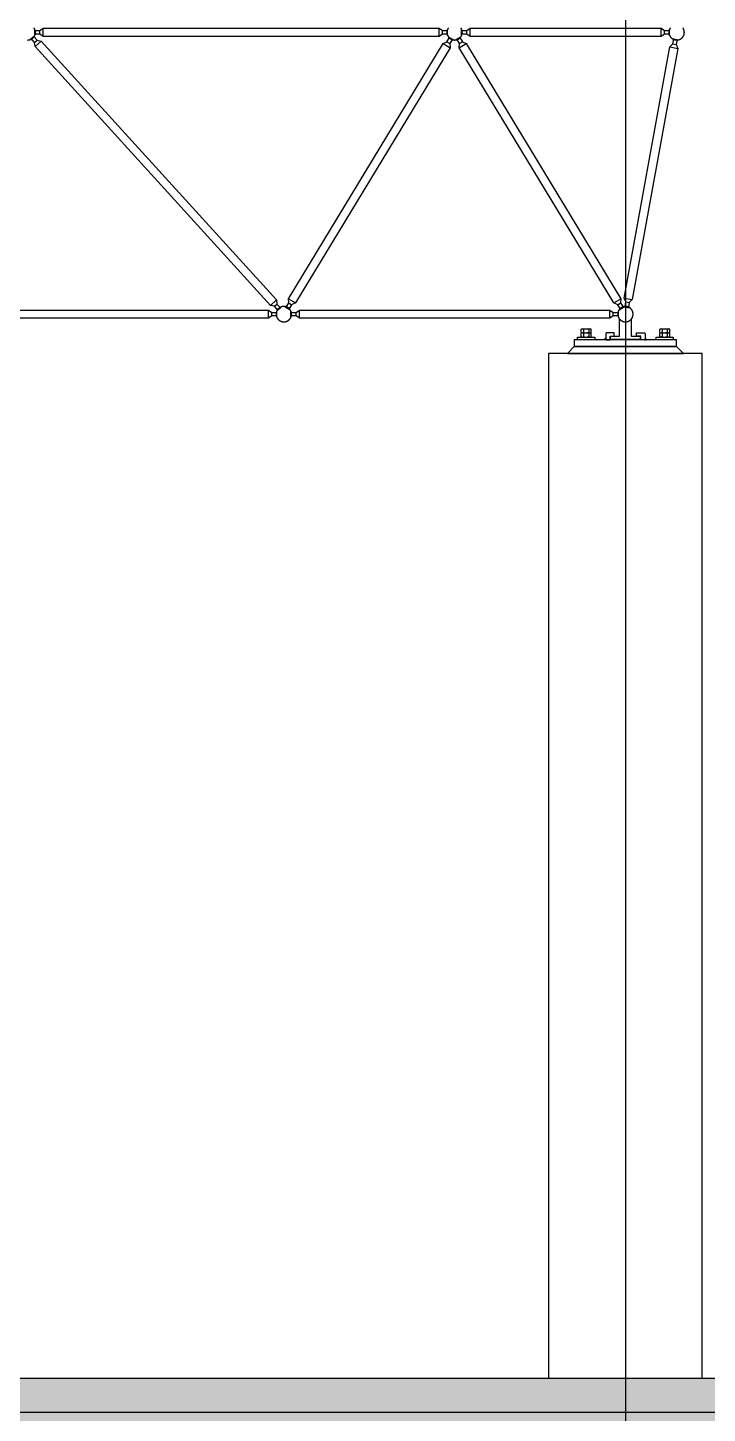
# Model space of a CAD drawing. Header units: centimetres. Extents: x 26200 to 152500, y -600 to 9300.
# Drawn here: x 137715 to 138113, y 1180 to 1991 of the extents above; entities that cross this region are included whole.
import ezdxf

# ---------------------------------------------------------------- set-up
doc = ezdxf.new("R2010")
doc.units = ezdxf.units.CM
doc.layers.add('ROTAS-MIMARI-KESIT', color=8, linetype='Continuous')

msp = doc.modelspace()

# ---------------------------------------------------------------- hatches: boundary and pattern name
at = {"layer": 'ROTAS-MIMARI-KESIT'}
for points in [[(138053.2, 1808.69), (138053.5, 1808.39), (138052.5, 1808.39), (138052.5, 1808.42), (138052.5, 1808.45), (138052.5, 1808.49), (138052.51, 1808.52), (138052.51, 1808.56), (138052.52, 1808.59), (138052.53, 1808.62), (138052.53, 1808.66), (138052.54, 1808.69), (138052.56, 1808.72), (138052.57, 1808.75), (138052.58, 1808.79), (138052.59, 1808.82), (138052.61, 1808.85), (138052.63, 1808.88), (138052.64, 1808.91), (138052.66, 1808.94), (138052.68, 1808.96), (138052.7, 1808.99), (138052.72, 1809.02), (138052.74, 1809.04), (138052.77, 1809.07), (138052.79, 1809.09), (138052.82, 1809.12), (138052.84, 1809.14), (138052.87, 1809.16), (138052.89, 1809.18), (138052.92, 1809.2), (138052.95, 1809.22), (138052.98, 1809.24), (138053.01, 1809.26), (138053.04, 1809.28), (138053.07, 1809.29), (138053.1, 1809.3), (138053.13, 1809.32), (138053.17, 1809.33), (138053.2, 1809.34)], [(138076.2, 1808.69), (138075.9, 1808.39), (138076.9, 1808.39), (138076.9, 1808.42), (138076.9, 1808.45), (138076.89, 1808.49), (138076.89, 1808.52), (138076.88, 1808.56), (138076.88, 1808.59), (138076.87, 1808.62), (138076.86, 1808.66), (138076.85, 1808.69), (138076.84, 1808.72), (138076.83, 1808.75), (138076.81, 1808.79), (138076.8, 1808.82), (138076.78, 1808.85), (138076.77, 1808.88), (138076.75, 1808.91), (138076.73, 1808.94), (138076.71, 1808.96), (138076.69, 1808.99), (138076.67, 1809.02), (138076.65, 1809.04), (138076.63, 1809.07), (138076.6, 1809.09), (138076.58, 1809.12), (138076.55, 1809.14), (138076.53, 1809.16), (138076.5, 1809.18), (138076.47, 1809.2), (138076.44, 1809.22), (138076.42, 1809.24), (138076.39, 1809.26), (138076.36, 1809.28), (138076.32, 1809.29), (138076.29, 1809.3), (138076.26, 1809.32), (138076.23, 1809.33), (138076.2, 1809.34)]]:
    msp.add_hatch(color=256, dxfattribs=at).paths.add_polyline_path(points, flags=0)
h = msp.add_hatch(dxfattribs=at)
h.set_pattern_fill('ANSI33', color=256, style=0)
h.set_pattern_definition([(45, (84445.261, 23206.629), (-4.49012806, 4.49012806), []), (45, (84449.7513, 23206.629), (-4.49012806, 4.49012806), [3.175, -1.5875])])
h.paths.add_polyline_path([(145009.7, 1180.39), (145009.7, 1200.39), (129119.7, 1200.39), (129119.7, 1180.39)])
h.paths.add_polyline_path([(145009.7, 1200.39), (145009.7, 1180.39), (146908.2, 1180.39), (146908.2, 1200.39)])
h = msp.add_hatch(dxfattribs=at)
h.set_pattern_fill('AR-CONC', color=256, scale=0.1, style=0)
h.set_pattern_definition([(50, (-3729.7674, 2354.189), (1.82184669, -0.159390855), [0.1905, -2.0955]), (355, (-3729.7674, 2354.189), (-0.352434214, 1.910568452), [0.1524, -1.676405842]), (100.4514447, (-3729.6156, 2354.1757), (1.46941247, 1.75117752), [0.161900088, -1.780902446]), (46.1842, (-3729.7674, 2354.697), (2.71079041, -0.42042328), [0.28575, -3.14325]), (96.6355576, (-3729.5415, 2354.662), (2.37404134, 2.474261246), [0.24285023, -2.67135608]), (351.1841512, (-3729.7674, 2354.697), (2.37404134, 2.474261246), [0.22859967, -2.51459732]), (21, (-3729.5134, 2354.57), (1.516143913, -1.022651982), [0.1905, -2.0955]), (326, (-3729.5134, 2354.57), (0.618020284, 1.841879661), [0.1524, -1.6764]), (71.451445, (-3729.387, 2354.4848), (2.134164193, 0.819227689), [0.161900088, -1.780899376]), (37.5, (-3729.7674, 2354.189), (0.0308860325, 0.8455503887), [0, -1.65608, 0, -1.7018, 0, -1.68275]), (7.5, (-3729.7674, 2354.189), (0.668196625, 1.001805748), [0, -0.97028, 0, -1.61798, 0, -0.64135]), (327.5, (-3730.33384, 2354.189), (1.3559059517, -0.05728744), [0, -0.635, 0, -1.9812, 0, -2.6289]), (317.5, (-3730.5878, 2354.189), (1.481291814, 0.25426491), [0, -0.8255, 0, -1.31572, 0, -1.8669])])
h.paths.add_polyline_path([(146882.7, 1180.39), (129119.7, 1180.39), (129119.7, 1170.39), (146882.7, 1170.39)])

# ---------------------------------------------------------------- linework, layer by layer
for p, q in [((138038.76, 1814.51), (138039.24, 1814.79)), ((138038.76, 1812.66), (138038.76, 1814.51)), ((138038.76, 1812.66), (138039.24, 1812.39)), ((138038.76, 1812.11), (138039.24, 1812.39)), ((138038.76, 1810.26), (138038.76, 1812.11)), ((138038.76, 1810.26), (138039.24, 1809.99)), ((138039.24, 1814.79), (138040.2, 1814.79)), ((138039.24, 1812.39), (138040.2, 1812.39)), ((138039.24, 1812.39), (138040.2, 1812.39)), ((138039.24, 1809.99), (138040.2, 1809.99)), ((138040.2, 1814.51), (138039.72, 1814.79)), ((138040.2, 1812.66), (138039.72, 1812.39)), ((138040.2, 1812.11), (138039.72, 1812.39)), ((138040.2, 1810.26), (138039.72, 1809.99)), ((138040.2, 1814.79), (138043.2, 1814.79)), ((138040.2, 1814.51), (138041.2, 1814.79)), ((138040.2, 1814.51), (138040.2, 1812.66)), ((138040.2, 1812.66), (138041.2, 1812.39)), ((138040.2, 1812.39), (138043.2, 1812.39)), ((138040.2, 1812.39), (138043.2, 1812.39)), ((138040.2, 1812.11), (138041.2, 1812.39)), ((138040.2, 1812.11), (138040.2, 1810.26)), ((138040.2, 1810.26), (138041.2, 1809.99)), ((138040.2, 1809.99), (138043.2, 1809.99)), ((138043.2, 1814.51), (138042.2, 1814.79)), ((138043.2, 1812.66), (138042.2, 1812.39)), ((138043.2, 1812.11), (138042.2, 1812.39)), ((138043.2, 1810.26), (138042.2, 1809.99)), ((138043.2, 1814.79), (138044.16, 1814.79)), ((138043.2, 1814.51), (138043.68, 1814.79)), ((138043.2, 1814.51), (138043.2, 1812.66)), ((138043.2, 1812.66), (138043.68, 1812.39)), ((138043.2, 1812.39), (138044.16, 1812.39)), ((138043.2, 1812.39), (138044.16, 1812.39)), ((138043.2, 1812.11), (138043.68, 1812.39)), ((138043.2, 1812.11), (138043.2, 1810.26)), ((138043.2, 1810.26), (138043.68, 1809.99)), ((138043.2, 1809.99), (138044.16, 1809.99)), ((138044.64, 1814.51), (138044.16, 1814.79)), ((138044.64, 1812.66), (138044.16, 1812.39)), ((138044.64, 1812.11), (138044.16, 1812.39)), ((138044.64, 1810.26), (138044.16, 1809.99)), ((138044.64, 1812.66), (138044.64, 1814.51)), ((138044.64, 1810.26), (138044.64, 1812.11)), ((138084.76, 1814.51), (138085.24, 1814.79)), ((138084.76, 1812.66), (138084.76, 1814.51)), ((138084.76, 1812.66), (138085.24, 1812.39)), ((138084.76, 1812.11), (138085.24, 1812.39)), ((138084.76, 1810.26), (138084.76, 1812.11)), ((138084.76, 1810.26), (138085.24, 1809.99)), ((138085.24, 1814.79), (138086.2, 1814.79)), ((138085.24, 1812.39), (138086.2, 1812.39)), ((138085.24, 1812.39), (138086.2, 1812.39)), ((138085.24, 1809.99), (138086.2, 1809.99)), ((138086.2, 1814.51), (138085.72, 1814.79)), ((138086.2, 1812.66), (138085.72, 1812.39)), ((138086.2, 1812.11), (138085.72, 1812.39)), ((138086.2, 1810.26), (138085.72, 1809.99)), ((138086.2, 1814.79), (138089.2, 1814.79)), ((138086.2, 1814.51), (138087.2, 1814.79)), ((138086.2, 1814.51), (138086.2, 1812.66)), ((138086.2, 1812.66), (138087.2, 1812.39)), ((138086.2, 1812.39), (138089.2, 1812.39)), ((138086.2, 1812.39), (138089.2, 1812.39)), ((138086.2, 1812.11), (138087.2, 1812.39)), ((138086.2, 1812.11), (138086.2, 1810.26)), ((138086.2, 1810.26), (138087.2, 1809.99)), ((138086.2, 1809.99), (138089.2, 1809.99)), ((138089.2, 1814.51), (138088.2, 1814.79)), ((138089.2, 1812.66), (138088.2, 1812.39)), ((138089.2, 1812.11), (138088.2, 1812.39)), ((138089.2, 1810.26), (138088.2, 1809.99)), ((138089.2, 1814.79), (138090.16, 1814.79)), ((138089.2, 1814.51), (138089.68, 1814.79)), ((138089.2, 1814.51), (138089.2, 1812.66)), ((138089.2, 1812.66), (138089.68, 1812.39)), ((138089.2, 1812.39), (138090.16, 1812.39)), ((138089.2, 1812.39), (138090.16, 1812.39)), ((138089.2, 1812.11), (138089.68, 1812.39)), ((138089.2, 1812.11), (138089.2, 1810.26)), ((138089.2, 1810.26), (138089.68, 1809.99)), ((138089.2, 1809.99), (138090.16, 1809.99)), ((138090.64, 1814.51), (138090.16, 1814.79)), ((138090.64, 1812.66), (138090.16, 1812.39)), ((138090.64, 1812.11), (138090.16, 1812.39)), ((138090.64, 1810.26), (138090.16, 1809.99)), ((138090.64, 1812.66), (138090.64, 1814.51)), ((138090.64, 1810.26), (138090.64, 1812.11))]:
    msp.add_line(p, q, dxfattribs=at)
for points in [[(138064.7, 2658.48), (138064.7, 925.39)], [(137714.55, 1983.89), (137714.7, 1983.89), (137714.85, 1983.89), (137715, 1983.9), (137715.15, 1983.91), (137715.3, 1983.93), (137715.45, 1983.95), (137715.6, 1983.98), (137715.75, 1984.01), (137715.9, 1984.05), (137716.05, 1984.1), (137716.13, 1984.12), (137716.2, 1984.15), (137716.28, 1984.17), (137716.35, 1984.2), (137716.43, 1984.23), (137716.5, 1984.26), (137716.57, 1984.3), (137716.64, 1984.33), (137716.71, 1984.36), (137716.79, 1984.4), (137716.86, 1984.44), (137716.93, 1984.48), (137716.99, 1984.52), (137717.06, 1984.56), (137717.13, 1984.6), (137717.2, 1984.65), (137717.26, 1984.69), (137717.33, 1984.74), (137717.39, 1984.78), (137717.46, 1984.83), (137717.52, 1984.88), (137717.58, 1984.93), (137717.64, 1984.98), (137717.7, 1985.04), (137717.76, 1985.09), (137717.82, 1985.14), (137717.87, 1985.2), (137717.93, 1985.25), (137718.04, 1985.37), (137718.14, 1985.49), (137718.24, 1985.61), (137718.33, 1985.73), (137718.42, 1985.86), (137718.5, 1985.98), (137718.58, 1986.11), (137718.65, 1986.24), (137718.72, 1986.37), (137718.79, 1986.51), (137718.85, 1986.65), (137718.9, 1986.79), (137718.95, 1986.93), (137719, 1987.07), (137719.04, 1987.22), (137719.08, 1987.37), (137719.11, 1987.53), (137719.14, 1987.68), (137719.15, 1987.76), (137719.16, 1987.84), (137719.17, 1987.92), (137719.18, 1987.99), (137719.19, 1988.07), (137719.19, 1988.15), (137719.19, 1988.23), (137719.2, 1988.31), (137719.2, 1988.39), (137719.2, 1988.47), (137719.19, 1988.55), (137719.19, 1988.63), (137719.19, 1988.71), (137719.18, 1988.79), (137719.17, 1988.87), (137719.16, 1988.95), (137719.15, 1989.03), (137719.14, 1989.11), (137719.13, 1989.19), (137719.11, 1989.26), (137719.09, 1989.34), (137719.08, 1989.42), (137719.06, 1989.5), (137719.04, 1989.57), (137719.02, 1989.65), (137718.99, 1989.73), (137718.97, 1989.8), (137718.94, 1989.88), (137718.89, 1990.02), (137718.83, 1990.17), (137718.77, 1990.31), (137718.7, 1990.45), (137718.63, 1990.58), (137718.55, 1990.71), (137718.47, 1990.84), (137718.38, 1990.97), (137718.3, 1991.09)], [(137718.8, 1989.39), (137721.8, 1989.39), (137723.8, 1990.8), (137955.6, 1990.8), (137957.6, 1989.39), (137960.6, 1989.39)], [(137718.8, 1986.53), (137718.8, 1990.24)], [(137721.8, 1987.39), (137721.8, 1989.39)], [(137723.8, 1985.97), (137723.8, 1990.8)], [(137955.6, 1985.97), (137955.6, 1990.8)], [(137957.6, 1987.39), (137957.6, 1989.39)], [(137961.1, 1991.09), (137961.01, 1990.97), (137960.93, 1990.84), (137960.85, 1990.71), (137960.77, 1990.58), (137960.7, 1990.45), (137960.63, 1990.31), (137960.56, 1990.17), (137960.51, 1990.02), (137960.45, 1989.88), (137960.43, 1989.8), (137960.4, 1989.73), (137960.38, 1989.65), (137960.36, 1989.57), (137960.34, 1989.5), (137960.32, 1989.42), (137960.3, 1989.34), (137960.28, 1989.26), (137960.27, 1989.19), (137960.26, 1989.11), (137960.24, 1989.03), (137960.23, 1988.95), (137960.22, 1988.87), (137960.22, 1988.79), (137960.21, 1988.71), (137960.2, 1988.63), (137960.2, 1988.55), (137960.2, 1988.47), (137960.2, 1988.39), (137960.2, 1988.31), (137960.2, 1988.23), (137960.2, 1988.15), (137960.21, 1988.07), (137960.21, 1987.99), (137960.22, 1987.92), (137960.23, 1987.84), (137960.24, 1987.76), (137960.25, 1987.68), (137960.28, 1987.53), (137960.31, 1987.37), (137960.35, 1987.22), (137960.39, 1987.07), (137960.44, 1986.93), (137960.49, 1986.79), (137960.55, 1986.65), (137960.61, 1986.51), (137960.67, 1986.37), (137960.74, 1986.24), (137960.81, 1986.11), (137960.89, 1985.98), (137960.98, 1985.86), (137961.07, 1985.73), (137961.16, 1985.61), (137961.26, 1985.49), (137961.36, 1985.37), (137961.47, 1985.25), (137961.52, 1985.2), (137961.58, 1985.14), (137961.64, 1985.09), (137961.69, 1985.04), (137961.75, 1984.98), (137961.81, 1984.93), (137961.88, 1984.88), (137961.94, 1984.83), (137962, 1984.78), (137962.07, 1984.74), (137962.13, 1984.69), (137962.2, 1984.65), (137962.26, 1984.6), (137962.33, 1984.56), (137962.4, 1984.52), (137962.47, 1984.48), (137962.54, 1984.44), (137962.61, 1984.4), (137962.68, 1984.36), (137962.75, 1984.33), (137962.82, 1984.3), (137962.9, 1984.26), (137962.97, 1984.23), (137963.04, 1984.2), (137963.12, 1984.17), (137963.19, 1984.15), (137963.27, 1984.12), (137963.34, 1984.1), (137963.49, 1984.05), (137963.64, 1984.01), (137963.79, 1983.98), (137963.95, 1983.95), (137964.1, 1983.93), (137964.25, 1983.91), (137964.4, 1983.9), (137964.55, 1983.89), (137964.7, 1983.89), (137964.85, 1983.89), (137965, 1983.9), (137965.15, 1983.91), (137965.3, 1983.93), (137965.45, 1983.95), (137965.6, 1983.98), (137965.75, 1984.01), (137965.9, 1984.05), (137966.05, 1984.1), (137966.13, 1984.12), (137966.2, 1984.15), (137966.28, 1984.17), (137966.35, 1984.2), (137966.43, 1984.23), (137966.5, 1984.26), (137966.57, 1984.3), (137966.64, 1984.33), (137966.71, 1984.36), (137966.79, 1984.4), (137966.86, 1984.44), (137966.93, 1984.48), (137966.99, 1984.52), (137967.06, 1984.56), (137967.13, 1984.6), (137967.2, 1984.65), (137967.26, 1984.69), (137967.33, 1984.74), (137967.39, 1984.78), (137967.46, 1984.83), (137967.52, 1984.88), (137967.58, 1984.93), (137967.64, 1984.98), (137967.7, 1985.04), (137967.76, 1985.09), (137967.82, 1985.14), (137967.87, 1985.2), (137967.93, 1985.25), (137968.04, 1985.37), (137968.14, 1985.49), (137968.24, 1985.61), (137968.33, 1985.73), (137968.42, 1985.86), (137968.5, 1985.98), (137968.58, 1986.11), (137968.65, 1986.24), (137968.72, 1986.37), (137968.79, 1986.51), (137968.85, 1986.65), (137968.9, 1986.79), (137968.95, 1986.93), (137969, 1987.07), (137969.04, 1987.22), (137969.08, 1987.37), (137969.11, 1987.53), (137969.14, 1987.68), (137969.15, 1987.76), (137969.16, 1987.84), (137969.17, 1987.92), (137969.18, 1987.99), (137969.19, 1988.07), (137969.19, 1988.15), (137969.19, 1988.23), (137969.2, 1988.31), (137969.2, 1988.39), (137969.2, 1988.47), (137969.19, 1988.55), (137969.19, 1988.63), (137969.19, 1988.71), (137969.18, 1988.79), (137969.17, 1988.87), (137969.16, 1988.95), (137969.15, 1989.03), (137969.14, 1989.11), (137969.13, 1989.19), (137969.11, 1989.26), (137969.09, 1989.34), (137969.08, 1989.42), (137969.06, 1989.5), (137969.04, 1989.57), (137969.02, 1989.65), (137968.99, 1989.73), (137968.97, 1989.8), (137968.94, 1989.88), (137968.89, 1990.02), (137968.83, 1990.17), (137968.77, 1990.31), (137968.7, 1990.45), (137968.63, 1990.58), (137968.55, 1990.71), (137968.47, 1990.84), (137968.38, 1990.97), (137968.3, 1991.09)], [(137960.6, 1986.53), (137960.6, 1990.24)], [(137968.8, 1989.39), (137971.8, 1989.39), (137973.8, 1990.8), (138085.6, 1990.8), (138087.6, 1989.39), (138090.6, 1989.39)], [(137968.8, 1986.53), (137968.8, 1990.24)], [(137971.8, 1987.39), (137971.8, 1989.39)], [(137973.8, 1985.97), (137973.8, 1990.8)], [(138085.6, 1985.97), (138085.6, 1990.8)], [(138087.6, 1987.39), (138087.6, 1989.39)], [(138091.1, 1991.09), (138091.01, 1990.97), (138090.93, 1990.84), (138090.85, 1990.71), (138090.77, 1990.58), (138090.7, 1990.45), (138090.63, 1990.31), (138090.56, 1990.17), (138090.51, 1990.02), (138090.45, 1989.88), (138090.43, 1989.8), (138090.4, 1989.73), (138090.38, 1989.65), (138090.36, 1989.57), (138090.34, 1989.5), (138090.32, 1989.42), (138090.3, 1989.34), (138090.28, 1989.26), (138090.27, 1989.19), (138090.26, 1989.11), (138090.24, 1989.03), (138090.23, 1988.95), (138090.22, 1988.87), (138090.22, 1988.79), (138090.21, 1988.71), (138090.2, 1988.63), (138090.2, 1988.55), (138090.2, 1988.47), (138090.2, 1988.39), (138090.2, 1988.31), (138090.2, 1988.23), (138090.2, 1988.15), (138090.21, 1988.07), (138090.21, 1987.99), (138090.22, 1987.92), (138090.23, 1987.84), (138090.24, 1987.76), (138090.25, 1987.68), (138090.28, 1987.53), (138090.31, 1987.37), (138090.35, 1987.22), (138090.39, 1987.07), (138090.44, 1986.93), (138090.49, 1986.79), (138090.55, 1986.65), (138090.61, 1986.51), (138090.67, 1986.37), (138090.74, 1986.24), (138090.81, 1986.11), (138090.89, 1985.98), (138090.98, 1985.86), (138091.07, 1985.73), (138091.16, 1985.61), (138091.26, 1985.49), (138091.36, 1985.37), (138091.47, 1985.25), (138091.52, 1985.2), (138091.58, 1985.14), (138091.64, 1985.09), (138091.69, 1985.04), (138091.75, 1984.98), (138091.81, 1984.93), (138091.88, 1984.88), (138091.94, 1984.83), (138092, 1984.78), (138092.07, 1984.74), (138092.13, 1984.69), (138092.2, 1984.65), (138092.26, 1984.6), (138092.33, 1984.56), (138092.4, 1984.52), (138092.47, 1984.48), (138092.54, 1984.44), (138092.61, 1984.4), (138092.68, 1984.36), (138092.75, 1984.33), (138092.82, 1984.3), (138092.9, 1984.26), (138092.97, 1984.23), (138093.04, 1984.2), (138093.12, 1984.17), (138093.19, 1984.15), (138093.27, 1984.12), (138093.34, 1984.1), (138093.49, 1984.05), (138093.64, 1984.01), (138093.79, 1983.98), (138093.95, 1983.95), (138094.1, 1983.93), (138094.25, 1983.91), (138094.4, 1983.9), (138094.55, 1983.89), (138094.7, 1983.89), (138094.85, 1983.89), (138095, 1983.9), (138095.15, 1983.91), (138095.3, 1983.93), (138095.45, 1983.95), (138095.6, 1983.98), (138095.75, 1984.01), (138095.9, 1984.05), (138096.05, 1984.1), (138096.13, 1984.12), (138096.2, 1984.15), (138096.28, 1984.17), (138096.35, 1984.2), (138096.43, 1984.23), (138096.5, 1984.26), (138096.57, 1984.3), (138096.64, 1984.33), (138096.71, 1984.36), (138096.79, 1984.4), (138096.86, 1984.44), (138096.93, 1984.48), (138096.99, 1984.52), (138097.06, 1984.56), (138097.13, 1984.6), (138097.2, 1984.65), (138097.26, 1984.69), (138097.33, 1984.74), (138097.39, 1984.78), (138097.46, 1984.83), (138097.52, 1984.88), (138097.58, 1984.93), (138097.64, 1984.98), (138097.7, 1985.04), (138097.76, 1985.09), (138097.82, 1985.14), (138097.87, 1985.2), (138097.93, 1985.25), (138098.04, 1985.37), (138098.14, 1985.49), (138098.24, 1985.61), (138098.33, 1985.73), (138098.42, 1985.86), (138098.5, 1985.98), (138098.58, 1986.11), (138098.65, 1986.24), (138098.72, 1986.37), (138098.79, 1986.51), (138098.85, 1986.65), (138098.9, 1986.79), (138098.95, 1986.93), (138099, 1987.07), (138099.04, 1987.22), (138099.08, 1987.37), (138099.11, 1987.53), (138099.14, 1987.68), (138099.15, 1987.76), (138099.16, 1987.84), (138099.17, 1987.92), (138099.18, 1987.99), (138099.19, 1988.07), (138099.19, 1988.15), (138099.19, 1988.23), (138099.2, 1988.31), (138099.2, 1988.39), (138099.2, 1988.47), (138099.19, 1988.55), (138099.19, 1988.63), (138099.19, 1988.71), (138099.18, 1988.79), (138099.17, 1988.87), (138099.16, 1988.95), (138099.15, 1989.03), (138099.14, 1989.11), (138099.13, 1989.19), (138099.11, 1989.26), (138099.09, 1989.34), (138099.08, 1989.42), (138099.06, 1989.5), (138099.04, 1989.57), (138099.02, 1989.65), (138098.99, 1989.73), (138098.97, 1989.8), (138098.94, 1989.88), (138098.89, 1990.02), (138098.83, 1990.17), (138098.77, 1990.31), (138098.7, 1990.45), (138098.63, 1990.58), (138098.55, 1990.71), (138098.47, 1990.84), (138098.38, 1990.97), (138098.3, 1991.09)], [(138090.6, 1986.53), (138090.6, 1990.24)], [(137716.08, 1984.11), (137718.83, 1986.6)], [(137718.73, 1982.46), (137720.21, 1983.81)], [(137960.6, 1987.39), (137957.6, 1987.39), (137955.6, 1985.97), (137723.8, 1985.97), (137721.8, 1987.39), (137718.8, 1987.39)], [(137719.03, 1980.03), (137722.61, 1983.28)], [(137957.92, 1981.86), (137962.05, 1979.35)], [(137960.16, 1982.83), (137961.87, 1981.8)], [(137960.99, 1985.84), (137964.16, 1983.92)], [(137965.24, 1983.92), (137968.41, 1985.84)], [(137967.35, 1979.35), (137971.48, 1981.86)], [(137967.52, 1981.8), (137969.23, 1982.83)], [(138090.6, 1987.39), (138087.6, 1987.39), (138085.6, 1985.97), (137973.8, 1985.97), (137971.8, 1987.39), (137968.8, 1987.39)], [(138064.45, 1827.6), (138064.98, 1830.55), (138063.95, 1832.77), (138090.69, 1979.87), (138092.44, 1981.58), (138092.98, 1984.53)], [(138094.95, 1984.17), (138094.41, 1981.22), (138095.45, 1979), (138068.7, 1831.91), (138066.95, 1830.19), (138066.41, 1827.24)], [(138090.69, 1979.87), (138095.45, 1979)], [(138092.14, 1984.68), (138095.79, 1984.02)], [(138092.44, 1981.58), (138094.41, 1981.22)], [(137568.8, 1824.39), (137571.8, 1824.39), (137573.8, 1825.8), (137855.6, 1825.8), (137857.6, 1824.39), (137860.6, 1824.39)], [(137855.6, 1820.97), (137855.6, 1825.8)], [(137856.79, 1828.5), (137860.36, 1831.74)], [(137859.18, 1827.97), (137860.66, 1829.31)], [(137860.57, 1825.17), (137863.31, 1827.67)], [(137860.6, 1821.53), (137860.6, 1825.24)], [(137865.24, 1827.85), (137868.41, 1825.93)], [(137867.35, 1832.42), (137871.48, 1829.92)], [(137867.52, 1829.98), (137869.23, 1828.94)], [(137868.8, 1824.39), (137871.8, 1824.39), (137873.8, 1825.8), (138055.6, 1825.8), (138057.6, 1824.39), (138060.6, 1824.39)], [(137868.8, 1821.53), (137868.8, 1825.24)], [(137873.8, 1820.97), (137873.8, 1825.8)], [(138055.6, 1820.97), (138055.6, 1825.8)], [(138057.92, 1829.92), (138062.05, 1832.42)], [(138060.16, 1828.94), (138061.87, 1829.98)], [(138068.3, 1820.69), (138068.38, 1820.81), (138068.47, 1820.93), (138068.55, 1821.06), (138068.63, 1821.19), (138068.7, 1821.33), (138068.77, 1821.46), (138068.83, 1821.61), (138068.89, 1821.75), (138068.94, 1821.9), (138068.97, 1821.97), (138068.99, 1822.05), (138069.02, 1822.12), (138069.04, 1822.2), (138069.06, 1822.28), (138069.08, 1822.35), (138069.09, 1822.43), (138069.11, 1822.51), (138069.13, 1822.59), (138069.14, 1822.67), (138069.15, 1822.74), (138069.16, 1822.82), (138069.17, 1822.9), (138069.18, 1822.98), (138069.19, 1823.06), (138069.19, 1823.14), (138069.19, 1823.22), (138069.2, 1823.3), (138069.2, 1823.38), (138069.2, 1823.46), (138069.19, 1823.54), (138069.19, 1823.62), (138069.19, 1823.7), (138069.18, 1823.78), (138069.17, 1823.86), (138069.16, 1823.94), (138069.15, 1824.01), (138069.14, 1824.09), (138069.11, 1824.25), (138069.08, 1824.4), (138069.04, 1824.55), (138069, 1824.7), (138068.95, 1824.84), (138068.9, 1824.99), (138068.85, 1825.13), (138068.79, 1825.27), (138068.72, 1825.4), (138068.65, 1825.53), (138068.58, 1825.66), (138068.5, 1825.79), (138068.42, 1825.92), (138068.33, 1826.04), (138068.24, 1826.17), (138068.14, 1826.29), (138068.04, 1826.4), (138067.93, 1826.52), (138067.87, 1826.58), (138067.82, 1826.63), (138067.76, 1826.68), (138067.7, 1826.74), (138067.64, 1826.79), (138067.58, 1826.84), (138067.52, 1826.89), (138067.46, 1826.94), (138067.39, 1826.99), (138067.33, 1827.04), (138067.26, 1827.08), (138067.2, 1827.13), (138067.13, 1827.17), (138067.06, 1827.21), (138066.99, 1827.26), (138066.93, 1827.3), (138066.86, 1827.34), (138066.79, 1827.37), (138066.71, 1827.41), (138066.64, 1827.44), (138066.57, 1827.48), (138066.5, 1827.51), (138066.43, 1827.54), (138066.35, 1827.57), (138066.28, 1827.6), (138066.2, 1827.63), (138066.13, 1827.65), (138066.05, 1827.68), (138065.9, 1827.72), (138065.75, 1827.76), (138065.6, 1827.79), (138065.45, 1827.82), (138065.3, 1827.85), (138065.15, 1827.86), (138065, 1827.88), (138064.85, 1827.88), (138064.7, 1827.89), (138064.55, 1827.88), (138064.4, 1827.88), (138064.25, 1827.86), (138064.1, 1827.85), (138063.95, 1827.82), (138063.79, 1827.79), (138063.64, 1827.76), (138063.49, 1827.72), (138063.34, 1827.68), (138063.27, 1827.65), (138063.19, 1827.63), (138063.12, 1827.6), (138063.04, 1827.57), (138062.97, 1827.54), (138062.9, 1827.51), (138062.82, 1827.48), (138062.75, 1827.44), (138062.68, 1827.41), (138062.61, 1827.37), (138062.54, 1827.34), (138062.47, 1827.3), (138062.4, 1827.26), (138062.33, 1827.21), (138062.26, 1827.17), (138062.2, 1827.13), (138062.13, 1827.08), (138062.07, 1827.04), (138062, 1826.99), (138061.94, 1826.94), (138061.88, 1826.89), (138061.81, 1826.84), (138061.75, 1826.79), (138061.69, 1826.74), (138061.64, 1826.68), (138061.58, 1826.63), (138061.52, 1826.58), (138061.47, 1826.52), (138061.36, 1826.4), (138061.26, 1826.29), (138061.16, 1826.17), (138061.07, 1826.04), (138060.98, 1825.92), (138060.89, 1825.79), (138060.81, 1825.66), (138060.74, 1825.53), (138060.67, 1825.4), (138060.61, 1825.27), (138060.55, 1825.13), (138060.49, 1824.99), (138060.44, 1824.84), (138060.39, 1824.7), (138060.35, 1824.55), (138060.31, 1824.4), (138060.28, 1824.25), (138060.25, 1824.09), (138060.24, 1824.01), (138060.23, 1823.94), (138060.22, 1823.86), (138060.21, 1823.78), (138060.21, 1823.7), (138060.2, 1823.62), (138060.2, 1823.54), (138060.2, 1823.46), (138060.2, 1823.38), (138060.2, 1823.3), (138060.2, 1823.22), (138060.2, 1823.14), (138060.21, 1823.06), (138060.22, 1822.98), (138060.22, 1822.9), (138060.23, 1822.82), (138060.24, 1822.74), (138060.26, 1822.67), (138060.27, 1822.59), (138060.28, 1822.51), (138060.3, 1822.43), (138060.32, 1822.35), (138060.34, 1822.28), (138060.36, 1822.2), (138060.38, 1822.12), (138060.4, 1822.05), (138060.43, 1821.97), (138060.45, 1821.9), (138060.51, 1821.75), (138060.56, 1821.61), (138060.63, 1821.46), (138060.7, 1821.33), (138060.77, 1821.19), (138060.85, 1821.06), (138060.93, 1820.93), (138061.01, 1820.81), (138061.1, 1820.69)], [(138060.6, 1821.53), (138060.6, 1825.24)], [(138060.99, 1825.93), (138064.16, 1827.85)], [(138063.61, 1827.75), (138067.26, 1827.09)], [(138063.95, 1832.77), (138068.7, 1831.91)], [(138064.98, 1830.55), (138066.95, 1830.19)], [(137860.6, 1822.39), (137857.6, 1822.39), (137855.6, 1820.97), (137573.8, 1820.97), (137571.8, 1822.39), (137568.8, 1822.39)], [(137857.6, 1822.39), (137857.6, 1824.39)], [(138060.6, 1822.39), (138057.6, 1822.39), (138055.6, 1820.97), (137873.8, 1820.97), (137871.8, 1822.39), (137868.8, 1822.39)], [(137871.8, 1822.39), (137871.8, 1824.39)], [(138057.6, 1822.39), (138057.6, 1824.39)], [(138061.1, 1820.69), (138061.1, 1810.39)], [(138064.7, 1823.39), (138064.7, 1808.39)], [(138068.3, 1810.39), (138068.3, 1820.69)], [(138053.2, 1809.34), (138053.18, 1809.33), (138053.16, 1809.33), (138053.14, 1809.32), (138053.13, 1809.32), (138053.11, 1809.31), (138053.09, 1809.3), (138053.07, 1809.29), (138053.06, 1809.28), (138053.04, 1809.28), (138053.02, 1809.27), (138053.01, 1809.26), (138052.99, 1809.25), (138052.97, 1809.24), (138052.96, 1809.23), (138052.94, 1809.22), (138052.92, 1809.2), (138052.91, 1809.19), (138052.89, 1809.18), (138052.87, 1809.17), (138052.86, 1809.16), (138052.84, 1809.14), (138052.83, 1809.13), (138052.81, 1809.12), (138052.8, 1809.1), (138052.78, 1809.09), (138052.77, 1809.07), (138052.76, 1809.06), (138052.74, 1809.04), (138052.73, 1809.03), (138052.72, 1809.01), (138052.7, 1808.99), (138052.69, 1808.98), (138052.68, 1808.96), (138052.67, 1808.94), (138052.66, 1808.93), (138052.65, 1808.91), (138052.64, 1808.89), (138052.62, 1808.88), (138052.62, 1808.86), (138052.61, 1808.84), (138052.6, 1808.82), (138052.59, 1808.8), (138052.58, 1808.78), (138052.57, 1808.77), (138052.56, 1808.75), (138052.56, 1808.73), (138052.55, 1808.71), (138052.54, 1808.69), (138052.54, 1808.67), (138052.53, 1808.65), (138052.53, 1808.63), (138052.52, 1808.61), (138052.52, 1808.59), (138052.52, 1808.58), (138052.51, 1808.56), (138052.51, 1808.54), (138052.51, 1808.52), (138052.5, 1808.5), (138052.5, 1808.48), (138052.5, 1808.46), (138052.5, 1808.44), (138052.5, 1808.42), (138052.5, 1808.41), (138052.5, 1808.39)], [(138061.1, 1810.39), (138055.8, 1810.39)], [(138055.8, 1810.39), (138055.8, 1808.79)], [(138073.6, 1810.39), (138068.3, 1810.39)], [(138073.6, 1808.79), (138073.6, 1810.39)], [(138076.9, 1808.39), (138076.9, 1808.41), (138076.9, 1808.42), (138076.9, 1808.44), (138076.89, 1808.46), (138076.89, 1808.48), (138076.89, 1808.5), (138076.89, 1808.52), (138076.89, 1808.54), (138076.88, 1808.56), (138076.88, 1808.58), (138076.88, 1808.59), (138076.87, 1808.61), (138076.87, 1808.63), (138076.86, 1808.65), (138076.86, 1808.67), (138076.85, 1808.69), (138076.84, 1808.71), (138076.84, 1808.73), (138076.83, 1808.75), (138076.82, 1808.77), (138076.82, 1808.78), (138076.81, 1808.8), (138076.8, 1808.82), (138076.79, 1808.84), (138076.78, 1808.86), (138076.77, 1808.88), (138076.76, 1808.89), (138076.75, 1808.91), (138076.74, 1808.93), (138076.73, 1808.94), (138076.72, 1808.96), (138076.7, 1808.98), (138076.69, 1808.99), (138076.68, 1809.01), (138076.67, 1809.03), (138076.65, 1809.04), (138076.64, 1809.06), (138076.63, 1809.07), (138076.61, 1809.09), (138076.6, 1809.1), (138076.58, 1809.12), (138076.57, 1809.13), (138076.55, 1809.14), (138076.54, 1809.16), (138076.52, 1809.17), (138076.51, 1809.18), (138076.49, 1809.19), (138076.47, 1809.2), (138076.46, 1809.22), (138076.44, 1809.23), (138076.42, 1809.24), (138076.41, 1809.25), (138076.39, 1809.26), (138076.37, 1809.27), (138076.36, 1809.28), (138076.34, 1809.28), (138076.32, 1809.29), (138076.3, 1809.3), (138076.29, 1809.31), (138076.27, 1809.32), (138076.25, 1809.32), (138076.23, 1809.33), (138076.22, 1809.33), (138076.2, 1809.34)], [(138053.5, 1808.39), (138052.5, 1808.39)], [(138053.5, 1808.39), (138053.2, 1808.69)], [(138055.8, 1808.79), (138073.6, 1808.79)], [(138056, 1808.39), (138056, 1808.59)], [(138056, 1808.59), (138073.39, 1808.59)], [(138073.39, 1808.39), (138056, 1808.39)], [(138056.05, 1808.59), (138056.05, 1808.79)], [(138073.35, 1808.59), (138073.35, 1808.79)], [(138073.39, 1808.39), (138073.39, 1808.59)], [(138075.9, 1808.39), (138076.2, 1808.69)], [(138075.9, 1808.39), (138076.9, 1808.39)], [(138019.7, 1800.39), (138019.7, 1200.39)], [(138109.7, 1800.39), (138019.7, 1800.39)], [(138109.7, 1200.39), (138109.7, 1800.39)], [(145009.7, 1180.39), (129119.7, 1180.39), (129119.7, 1200.39), (145009.7, 1200.39)]]:
    msp.add_lwpolyline(points, dxfattribs=at)
for points in [[(137861.2, 1825.75), (137859.18, 1827.97), (137856.79, 1828.5), (137719.03, 1980.03), (137718.73, 1982.46), (137716.72, 1984.68), (137718.2, 1986.03), (137720.21, 1983.81), (137722.61, 1983.28), (137860.36, 1831.74), (137860.66, 1829.31), (137862.68, 1827.09)], [(137865.97, 1827.41), (137867.52, 1829.98), (137867.35, 1832.42), (137957.92, 1981.86), (137960.16, 1982.83), (137961.72, 1985.4), (137963.43, 1984.36), (137961.87, 1981.8), (137962.05, 1979.35), (137871.48, 1829.92), (137869.23, 1828.94), (137867.68, 1826.37)], [(138061.72, 1826.37), (138060.16, 1828.94), (138057.92, 1829.92), (137967.35, 1979.35), (137967.52, 1981.8), (137965.97, 1984.36), (137966.82, 1984.88), (137967.68, 1985.4), (137969.23, 1982.83), (137971.48, 1981.86), (138062.05, 1832.42), (138061.87, 1829.98), (138063.43, 1827.41)], [(137869.2, 1823.39), (137869.2, 1823.49), (137869.19, 1823.59), (137869.19, 1823.69), (137869.18, 1823.79), (137869.17, 1823.89), (137869.16, 1824), (137869.14, 1824.1), (137869.12, 1824.21), (137869.1, 1824.31), (137869.08, 1824.41), (137869.05, 1824.52), (137869.02, 1824.62), (137868.99, 1824.73), (137868.96, 1824.83), (137868.92, 1824.94), (137868.88, 1825.04), (137868.84, 1825.15), (137868.79, 1825.25), (137868.75, 1825.35), (137868.69, 1825.45), (137868.64, 1825.55), (137868.58, 1825.65), (137868.53, 1825.75), (137868.46, 1825.85), (137868.4, 1825.94), (137868.33, 1826.04), (137868.26, 1826.13), (137868.19, 1826.22), (137868.12, 1826.31), (137868.04, 1826.4), (137867.96, 1826.49), (137867.88, 1826.57), (137867.8, 1826.65), (137867.71, 1826.73), (137867.62, 1826.81), (137867.53, 1826.88), (137867.44, 1826.95), (137867.35, 1827.02), (137867.26, 1827.09), (137867.16, 1827.15), (137867.06, 1827.21), (137866.96, 1827.27), (137866.86, 1827.33), (137866.76, 1827.38), (137866.66, 1827.43), (137866.56, 1827.48), (137866.46, 1827.53), (137866.35, 1827.57), (137866.25, 1827.61), (137866.15, 1827.65), (137866.04, 1827.68), (137865.94, 1827.71), (137865.83, 1827.74), (137865.73, 1827.77), (137865.62, 1827.79), (137865.52, 1827.81), (137865.41, 1827.83), (137865.31, 1827.84), (137865.2, 1827.86), (137865.1, 1827.87), (137865, 1827.88), (137864.9, 1827.88), (137864.8, 1827.89), (137864.7, 1827.89), (137864.6, 1827.89), (137864.5, 1827.88), (137864.4, 1827.88), (137864.29, 1827.87), (137864.19, 1827.86), (137864.09, 1827.84), (137863.98, 1827.83), (137863.88, 1827.81), (137863.77, 1827.79), (137863.67, 1827.77), (137863.56, 1827.74), (137863.46, 1827.71), (137863.35, 1827.68), (137863.25, 1827.65), (137863.15, 1827.61), (137863.04, 1827.57), (137862.94, 1827.53), (137862.83, 1827.48), (137862.73, 1827.43), (137862.63, 1827.38), (137862.53, 1827.33), (137862.43, 1827.27), (137862.33, 1827.21), (137862.24, 1827.15), (137862.14, 1827.09), (137862.04, 1827.02), (137861.95, 1826.95), (137861.86, 1826.88), (137861.77, 1826.81), (137861.68, 1826.73), (137861.6, 1826.65), (137861.52, 1826.57), (137861.43, 1826.49), (137861.36, 1826.4), (137861.28, 1826.31), (137861.2, 1826.22), (137861.13, 1826.13), (137861.06, 1826.04), (137861, 1825.94), (137860.93, 1825.85), (137860.87, 1825.75), (137860.81, 1825.65), (137860.75, 1825.55), (137860.7, 1825.45), (137860.65, 1825.35), (137860.6, 1825.25), (137860.56, 1825.15), (137860.51, 1825.04), (137860.47, 1824.94), (137860.44, 1824.83), (137860.4, 1824.73), (137860.37, 1824.62), (137860.34, 1824.52), (137860.32, 1824.41), (137860.29, 1824.31), (137860.27, 1824.21), (137860.25, 1824.1), (137860.24, 1824), (137860.23, 1823.89), (137860.22, 1823.79), (137860.21, 1823.69), (137860.2, 1823.59), (137860.2, 1823.49), (137860.2, 1823.39), (137860.2, 1823.29), (137860.2, 1823.19), (137860.21, 1823.08), (137860.22, 1822.98), (137860.23, 1822.88), (137860.24, 1822.78), (137860.25, 1822.67), (137860.27, 1822.57), (137860.29, 1822.46), (137860.32, 1822.36), (137860.34, 1822.25), (137860.37, 1822.15), (137860.4, 1822.04), (137860.44, 1821.94), (137860.47, 1821.83), (137860.51, 1821.73), (137860.56, 1821.63), (137860.6, 1821.52), (137860.65, 1821.42), (137860.7, 1821.32), (137860.75, 1821.22), (137860.81, 1821.12), (137860.87, 1821.02), (137860.93, 1820.92), (137861, 1820.83), (137861.06, 1820.73), (137861.13, 1820.64), (137861.2, 1820.55), (137861.28, 1820.46), (137861.36, 1820.37), (137861.43, 1820.29), (137861.52, 1820.2), (137861.6, 1820.12), (137861.68, 1820.04), (137861.77, 1819.97), (137861.86, 1819.89), (137861.95, 1819.82), (137862.04, 1819.75), (137862.14, 1819.68), (137862.24, 1819.62), (137862.33, 1819.56), (137862.43, 1819.5), (137862.53, 1819.44), (137862.63, 1819.39), (137862.73, 1819.34), (137862.83, 1819.29), (137862.94, 1819.25), (137863.04, 1819.2), (137863.15, 1819.16), (137863.25, 1819.13), (137863.35, 1819.09), (137863.46, 1819.06), (137863.56, 1819.03), (137863.67, 1819.01), (137863.77, 1818.98), (137863.88, 1818.96), (137863.98, 1818.94), (137864.09, 1818.93), (137864.19, 1818.92), (137864.29, 1818.9), (137864.4, 1818.9), (137864.5, 1818.89), (137864.6, 1818.89), (137864.7, 1818.89), (137864.8, 1818.89), (137864.9, 1818.89), (137865, 1818.9), (137865.1, 1818.9), (137865.2, 1818.92), (137865.31, 1818.93), (137865.41, 1818.94), (137865.52, 1818.96), (137865.62, 1818.98), (137865.73, 1819.01), (137865.83, 1819.03), (137865.94, 1819.06), (137866.04, 1819.09), (137866.15, 1819.13), (137866.25, 1819.16), (137866.35, 1819.2), (137866.46, 1819.25), (137866.56, 1819.29), (137866.66, 1819.34), (137866.76, 1819.39), (137866.86, 1819.44), (137866.96, 1819.5), (137867.06, 1819.56), (137867.16, 1819.62), (137867.26, 1819.68), (137867.35, 1819.75), (137867.44, 1819.82), (137867.53, 1819.89), (137867.62, 1819.97), (137867.71, 1820.04), (137867.8, 1820.12), (137867.88, 1820.2), (137867.96, 1820.29), (137868.04, 1820.37), (137868.12, 1820.46), (137868.19, 1820.55), (137868.26, 1820.64), (137868.33, 1820.73), (137868.4, 1820.83), (137868.46, 1820.92), (137868.53, 1821.02), (137868.58, 1821.12), (137868.64, 1821.22), (137868.69, 1821.32), (137868.75, 1821.42), (137868.79, 1821.52), (137868.84, 1821.63), (137868.88, 1821.73), (137868.92, 1821.83), (137868.96, 1821.94), (137868.99, 1822.04), (137869.02, 1822.15), (137869.05, 1822.25), (137869.08, 1822.36), (137869.1, 1822.46), (137869.12, 1822.57), (137869.14, 1822.67), (137869.16, 1822.78), (137869.17, 1822.88), (137869.18, 1822.98), (137869.19, 1823.08), (137869.19, 1823.19), (137869.2, 1823.29)], [(138069.2, 1823.39), (138069.2, 1823.49), (138069.19, 1823.59), (138069.19, 1823.69), (138069.18, 1823.79), (138069.17, 1823.89), (138069.16, 1824), (138069.14, 1824.1), (138069.12, 1824.21), (138069.1, 1824.31), (138069.08, 1824.41), (138069.05, 1824.52), (138069.02, 1824.62), (138068.99, 1824.73), (138068.96, 1824.83), (138068.92, 1824.94), (138068.88, 1825.04), (138068.84, 1825.15), (138068.79, 1825.25), (138068.75, 1825.35), (138068.69, 1825.45), (138068.64, 1825.55), (138068.58, 1825.65), (138068.53, 1825.75), (138068.46, 1825.85), (138068.4, 1825.94), (138068.33, 1826.04), (138068.26, 1826.13), (138068.19, 1826.22), (138068.12, 1826.31), (138068.04, 1826.4), (138067.96, 1826.49), (138067.88, 1826.57), (138067.8, 1826.65), (138067.71, 1826.73), (138067.62, 1826.81), (138067.53, 1826.88), (138067.44, 1826.95), (138067.35, 1827.02), (138067.26, 1827.09), (138067.16, 1827.15), (138067.06, 1827.21), (138066.96, 1827.27), (138066.86, 1827.33), (138066.76, 1827.38), (138066.66, 1827.43), (138066.56, 1827.48), (138066.46, 1827.53), (138066.35, 1827.57), (138066.25, 1827.61), (138066.15, 1827.65), (138066.04, 1827.68), (138065.94, 1827.71), (138065.83, 1827.74), (138065.73, 1827.77), (138065.62, 1827.79), (138065.52, 1827.81), (138065.41, 1827.83), (138065.31, 1827.84), (138065.2, 1827.86), (138065.1, 1827.87), (138065, 1827.88), (138064.9, 1827.88), (138064.8, 1827.89), (138064.7, 1827.89), (138064.6, 1827.89), (138064.5, 1827.88), (138064.4, 1827.88), (138064.29, 1827.87), (138064.19, 1827.86), (138064.09, 1827.84), (138063.98, 1827.83), (138063.88, 1827.81), (138063.77, 1827.79), (138063.67, 1827.77), (138063.56, 1827.74), (138063.46, 1827.71), (138063.35, 1827.68), (138063.25, 1827.65), (138063.15, 1827.61), (138063.04, 1827.57), (138062.94, 1827.53), (138062.83, 1827.48), (138062.73, 1827.43), (138062.63, 1827.38), (138062.53, 1827.33), (138062.43, 1827.27), (138062.33, 1827.21), (138062.24, 1827.15), (138062.14, 1827.09), (138062.04, 1827.02), (138061.95, 1826.95), (138061.86, 1826.88), (138061.77, 1826.81), (138061.68, 1826.73), (138061.6, 1826.65), (138061.52, 1826.57), (138061.43, 1826.49), (138061.36, 1826.4), (138061.28, 1826.31), (138061.2, 1826.22), (138061.13, 1826.13), (138061.06, 1826.04), (138061, 1825.94), (138060.93, 1825.85), (138060.87, 1825.75), (138060.81, 1825.65), (138060.75, 1825.55), (138060.7, 1825.45), (138060.65, 1825.35), (138060.6, 1825.25), (138060.56, 1825.15), (138060.51, 1825.04), (138060.47, 1824.94), (138060.44, 1824.83), (138060.4, 1824.73), (138060.37, 1824.62), (138060.34, 1824.52), (138060.32, 1824.41), (138060.29, 1824.31), (138060.27, 1824.21), (138060.25, 1824.1), (138060.24, 1824), (138060.23, 1823.89), (138060.22, 1823.79), (138060.21, 1823.69), (138060.2, 1823.59), (138060.2, 1823.49), (138060.2, 1823.39), (138060.2, 1823.29), (138060.2, 1823.19), (138060.21, 1823.08), (138060.22, 1822.98), (138060.23, 1822.88), (138060.24, 1822.78), (138060.25, 1822.67), (138060.27, 1822.57), (138060.29, 1822.46), (138060.32, 1822.36), (138060.34, 1822.25), (138060.37, 1822.15), (138060.4, 1822.04), (138060.44, 1821.94), (138060.47, 1821.83), (138060.51, 1821.73), (138060.56, 1821.63), (138060.6, 1821.52), (138060.65, 1821.42), (138060.7, 1821.32), (138060.75, 1821.22), (138060.81, 1821.12), (138060.87, 1821.02), (138060.93, 1820.92), (138061, 1820.83), (138061.06, 1820.73), (138061.13, 1820.64), (138061.2, 1820.55), (138061.28, 1820.46), (138061.36, 1820.37), (138061.43, 1820.29), (138061.52, 1820.2), (138061.6, 1820.12), (138061.68, 1820.04), (138061.77, 1819.97), (138061.86, 1819.89), (138061.95, 1819.82), (138062.04, 1819.75), (138062.14, 1819.68), (138062.24, 1819.62), (138062.33, 1819.56), (138062.43, 1819.5), (138062.53, 1819.44), (138062.63, 1819.39), (138062.73, 1819.34), (138062.83, 1819.29), (138062.94, 1819.25), (138063.04, 1819.2), (138063.15, 1819.16), (138063.25, 1819.13), (138063.35, 1819.09), (138063.46, 1819.06), (138063.56, 1819.03), (138063.67, 1819.01), (138063.77, 1818.98), (138063.88, 1818.96), (138063.98, 1818.94), (138064.09, 1818.93), (138064.19, 1818.92), (138064.29, 1818.9), (138064.4, 1818.9), (138064.5, 1818.89), (138064.6, 1818.89), (138064.7, 1818.89), (138064.8, 1818.89), (138064.9, 1818.89), (138065, 1818.9), (138065.1, 1818.9), (138065.2, 1818.92), (138065.31, 1818.93), (138065.41, 1818.94), (138065.52, 1818.96), (138065.62, 1818.98), (138065.73, 1819.01), (138065.83, 1819.03), (138065.94, 1819.06), (138066.04, 1819.09), (138066.15, 1819.13), (138066.25, 1819.16), (138066.35, 1819.2), (138066.46, 1819.25), (138066.56, 1819.29), (138066.66, 1819.34), (138066.76, 1819.39), (138066.86, 1819.44), (138066.96, 1819.5), (138067.06, 1819.56), (138067.16, 1819.62), (138067.26, 1819.68), (138067.35, 1819.75), (138067.44, 1819.82), (138067.53, 1819.89), (138067.62, 1819.97), (138067.71, 1820.04), (138067.8, 1820.12), (138067.88, 1820.2), (138067.96, 1820.29), (138068.04, 1820.37), (138068.12, 1820.46), (138068.19, 1820.55), (138068.26, 1820.64), (138068.33, 1820.73), (138068.4, 1820.83), (138068.46, 1820.92), (138068.53, 1821.02), (138068.58, 1821.12), (138068.64, 1821.22), (138068.69, 1821.32), (138068.75, 1821.42), (138068.79, 1821.52), (138068.84, 1821.63), (138068.88, 1821.73), (138068.92, 1821.83), (138068.96, 1821.94), (138068.99, 1822.04), (138069.02, 1822.15), (138069.05, 1822.25), (138069.08, 1822.36), (138069.1, 1822.46), (138069.12, 1822.57), (138069.14, 1822.67), (138069.16, 1822.78), (138069.17, 1822.88), (138069.18, 1822.98), (138069.19, 1823.08), (138069.19, 1823.19), (138069.2, 1823.29)], [(138058.2, 1812.39), (138053.5, 1812.39), (138053.2, 1812.09), (138053.2, 1808.69), (138053.5, 1808.39), (138055.7, 1808.39), (138055.7, 1810.59), (138058.2, 1810.59)], [(138071.2, 1812.39), (138075.9, 1812.39), (138076.2, 1812.09), (138076.2, 1808.69), (138075.9, 1808.39), (138073.7, 1808.39), (138073.7, 1810.59), (138071.2, 1810.59)], [(138030.7, 1800.39), (138098.7, 1800.39), (138094.7, 1804.39), (138034.7, 1804.39)], [(138034.7, 1804.39), (138094.7, 1804.39), (138094.7, 1808.39), (138034.7, 1808.39)]]:
    msp.add_lwpolyline(points, close=True, dxfattribs=at)
at = {"layer": 'ROTAS-MIMARI-KESIT', "elevation": 0}
for points in [[(138046.7, 1809.99), (138046.7, 1808.39), (138036.7, 1808.39), (138036.7, 1809.99), (138046.7, 1809.99)], [(138092.7, 1809.99), (138092.7, 1808.39), (138082.7, 1808.39), (138082.7, 1809.99), (138092.7, 1809.99)]]:
    msp.add_lwpolyline(points, dxfattribs=at)

doc.saveas('drawing.dxf')
